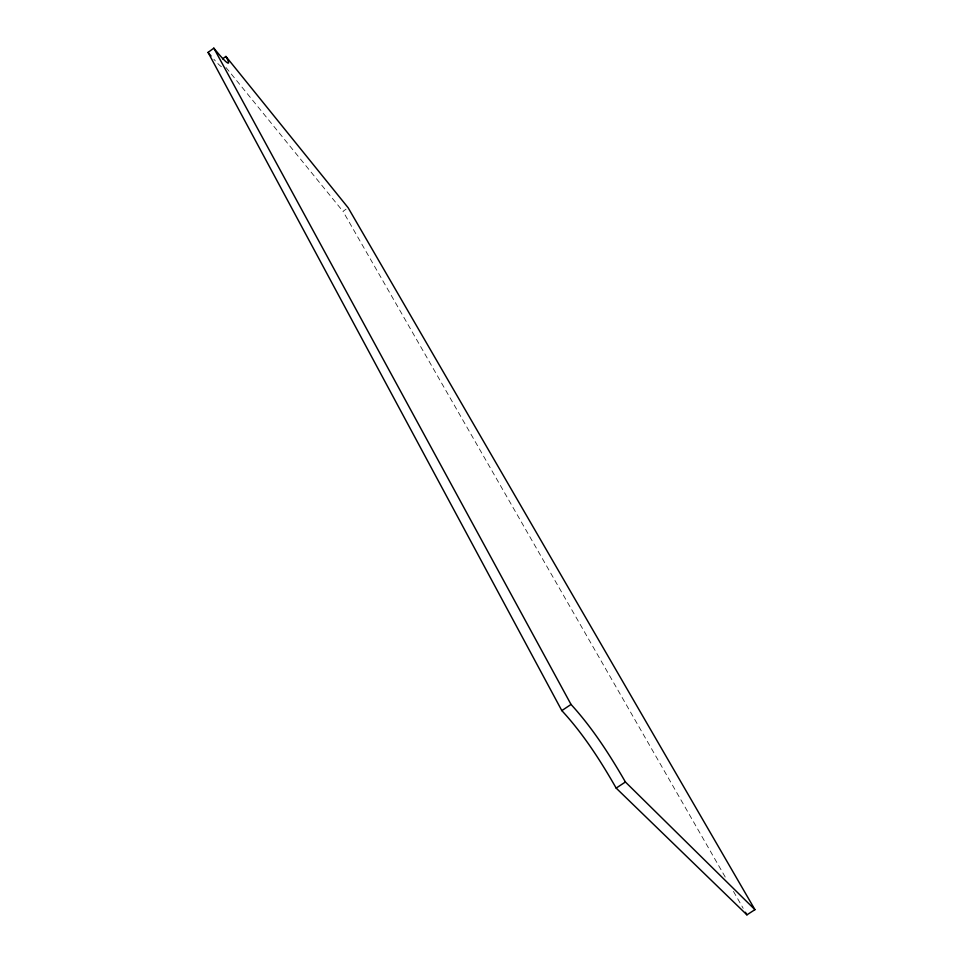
<?xml version="1.0" encoding="UTF-8"?>
<svg xmlns="http://www.w3.org/2000/svg" width="963" height="963" viewBox="0 0 963 963"><rect width="100%" height="100%" fill="white"/><g stroke="black" fill="none" stroke-linecap="round" stroke-linejoin="round"><path stroke-width="0.72" stroke-dasharray="4.82 3.61" d="M725.235 877.064L342.997 211.366L346.066 209.164M225.98 67.494L342.997 211.366M733.469 891.401L743.195 908.338M221.442 66.736A43.841 3.696 53.8 0 1 213.858 59.249"/><path stroke-width="1.44" d="M208.056 52.399L213.834 48.15A43.853 3.527 53.9 0 0 225.908 56.42L348.112 207.695L754.944 909.662L746.927 914.85L616.164 788.107C600.527 760.686 583.313 733.878 561.826 710.622L208.056 52.399A43.841 3.696 53.8 0 0 211.066 56.023M222.561 58.887L225.908 56.42M561.826 710.622L571.035 704.447C592.389 727.835 609.639 754.619 625.408 781.992L754.944 909.662M616.164 788.107L625.408 781.992M745.434 912.25L746.927 914.85M213.834 48.15L571.035 704.447"/></g></svg>
